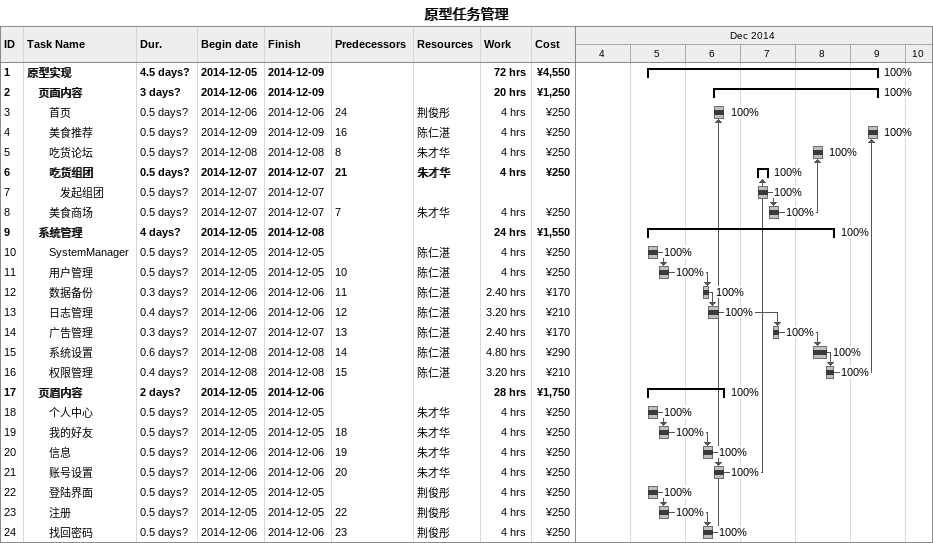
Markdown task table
原型任务管理

| ID | Level | Task | Duration | Start | Finish | Predecessors | Resources | % complete | Work (h) | Cost (¥) |
|---|---|---|---|---|---|---|---|---|---|---|
| 1 | 1 | **原型实现** | 4.5d? | 2014-12-05 | 2014-12-09 |  |  | 100 | 72 | 4550 |
| 2 | 2 | **页面内容** | 3d? | 2014-12-06 | 2014-12-09 |  |  | 100 | 20 | 1250 |
| 3 | 3 | 首页 | 0.5d? | 2014-12-06 | 2014-12-06 | 24 | 荆俊彤 | 100 | 4 | 250 |
| 4 | 3 | 美食推荐 | 0.5d? | 2014-12-09 | 2014-12-09 | 16 | 陈仁湛 | 100 | 4 | 250 |
| 5 | 3 | 吃货论坛 | 0.5d? | 2014-12-08 | 2014-12-08 | 8 | 朱才华 | 100 | 4 | 250 |
| 6 | 3 | **吃货组团** | 0.5d? | 2014-12-07 | 2014-12-07 | 21 | 朱才华 | 100 | 4 | 250 |
| 7 | 4 | 发起组团 | 0.5d? | 2014-12-07 | 2014-12-07 |  |  | 100 |  |  |
| 8 | 3 | 美食商场 | 0.5d? | 2014-12-07 | 2014-12-07 | 7 | 朱才华 | 100 | 4 | 250 |
| 9 | 2 | **系统管理** | 4d? | 2014-12-05 | 2014-12-08 |  |  | 100 | 24 | 1550 |
| 10 | 3 | SystemManager | 0.5d? | 2014-12-05 | 2014-12-05 |  | 陈仁湛 | 100 | 4 | 250 |
| 11 | 3 | 用户管理 | 0.5d? | 2014-12-05 | 2014-12-05 | 10 | 陈仁湛 | 100 | 4 | 250 |
| 12 | 3 | 数据备份 | 0.3d? | 2014-12-06 | 2014-12-06 | 11 | 陈仁湛 | 100 | 2.40 | 170 |
| 13 | 3 | 日志管理 | 0.4d? | 2014-12-06 | 2014-12-06 | 12 | 陈仁湛 | 100 | 3.20 | 210 |
| 14 | 3 | 广告管理 | 0.3d? | 2014-12-07 | 2014-12-07 | 13 | 陈仁湛 | 100 | 2.40 | 170 |
| 15 | 3 | 系统设置 | 0.6d? | 2014-12-08 | 2014-12-08 | 14 | 陈仁湛 | 100 | 4.80 | 290 |
| 16 | 3 | 权限管理 | 0.4d? | 2014-12-08 | 2014-12-08 | 15 | 陈仁湛 | 100 | 3.20 | 210 |
| 17 | 2 | **页眉内容** | 2d? | 2014-12-05 | 2014-12-06 |  |  | 100 | 28 | 1750 |
| 18 | 3 | 个人中心 | 0.5d? | 2014-12-05 | 2014-12-05 |  | 朱才华 | 100 | 4 | 250 |
| 19 | 3 | 我的好友 | 0.5d? | 2014-12-05 | 2014-12-05 | 18 | 朱才华 | 100 | 4 | 250 |
| 20 | 3 | 信息 | 0.5d? | 2014-12-06 | 2014-12-06 | 19 | 朱才华 | 100 | 4 | 250 |
| 21 | 3 | 账号设置 | 0.5d? | 2014-12-06 | 2014-12-06 | 20 | 朱才华 | 100 | 4 | 250 |
| 22 | 3 | 登陆界面 | 0.5d? | 2014-12-05 | 2014-12-05 |  | 荆俊彤 | 100 | 4 | 250 |
| 23 | 3 | 注册 | 0.5d? | 2014-12-05 | 2014-12-05 | 22 | 荆俊彤 | 100 | 4 | 250 |
| 24 | 3 | 找回密码 | 0.5d? | 2014-12-06 | 2014-12-06 | 23 | 荆俊彤 | 100 | 4 | 250 |
